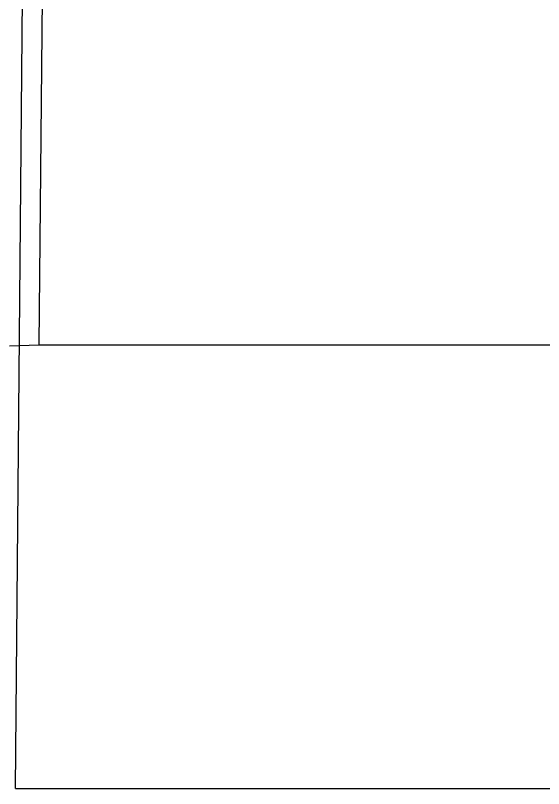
# Model space of a CAD drawing. Header units: millimetres. Extents: x -1 to 4489, y 0 to 1364.
# Drawn here: x 2414.026 to 2415.456, y 434.542 to 436.633 of the extents above; entities that cross this region are included whole.
import ezdxf

# ---------------------------------------------------------------- set-up
doc = ezdxf.new("R2010")
doc.units = ezdxf.units.MM
doc.linetypes.add('HIDDEN', pattern=[9.525, 6.35, -3.175])
doc.layers.add('DEFAULT_2', color=8, linetype='HIDDEN')

# ---------------------------------------------------------------- blocks, each defined once
blk = doc.blocks.new('A$C2FA92B4D')
at = {"color": 7, "linetype": 'Continuous'}
blk.add_line((19.9602, 35.4), (18.5, 35.4), dxfattribs=at)
at = {"color": 9, "linetype": 'Continuous'}
for p, q in [((19.9602, 35.4), (19.8214, 19.7741)), ((19.8957, 34.2), (19.7439, 18.3))]:
    blk.add_line(p, q, dxfattribs=at)
at = {"layer": 'DEFAULT_2', "color": 8, "linetype": 'HIDDEN'}
for p, q in [((19.8952, 34.2), (10.0539, 34.2)), ((19.9761, 34.2021), (19.8956, 34.2))]:
    blk.add_line(p, q, dxfattribs=at)

msp = doc.modelspace()

# ---------------------------------------------------------------- block references
at = {"rotation": 180}
msp.add_blockref('A$C2FA92B4D', (2433.9857, 469.9417), dxfattribs=at)

doc.saveas('drawing.dxf')
